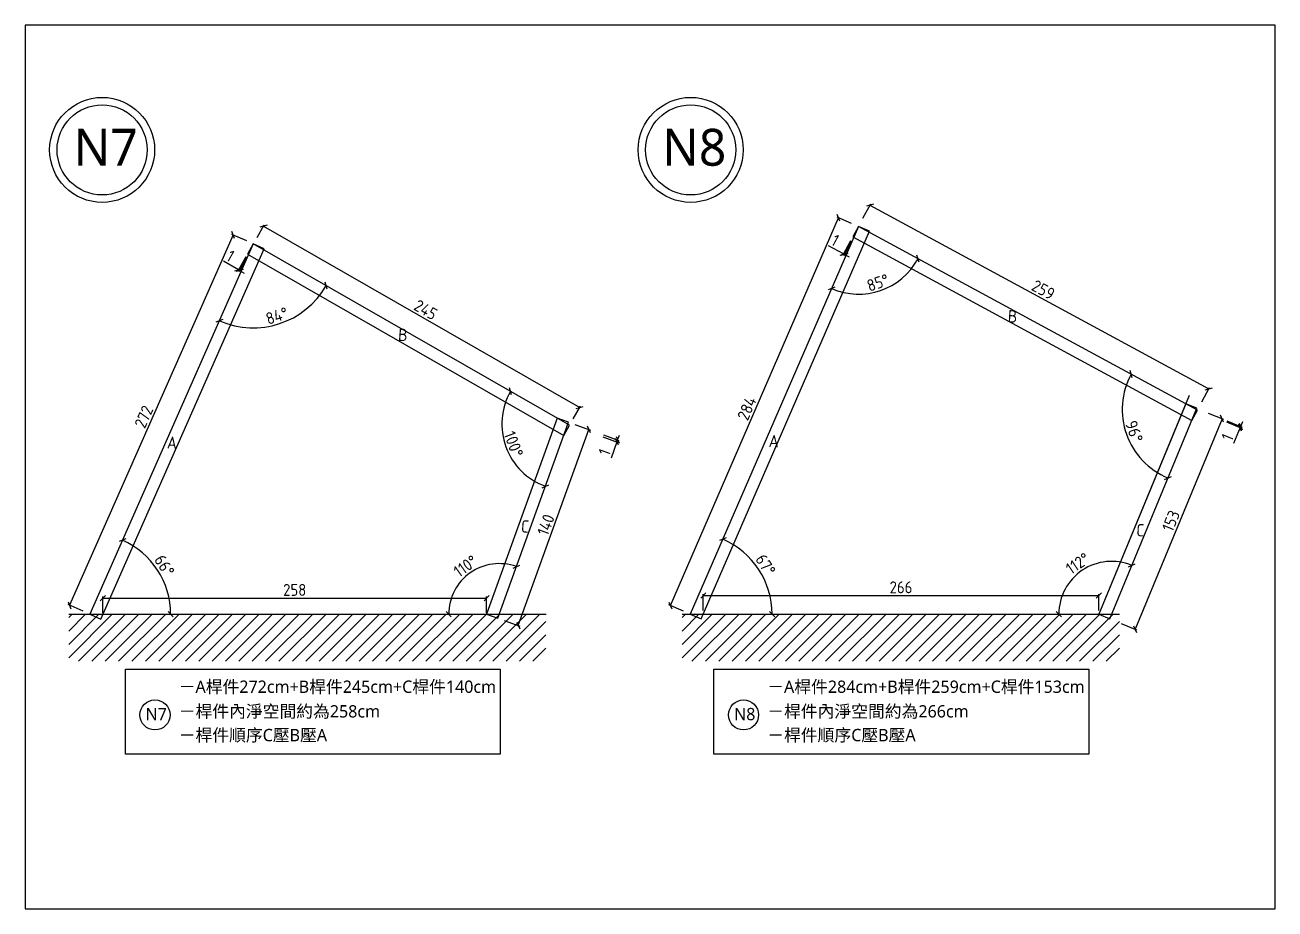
# Model space of a CAD drawing. Header units: centimetres. Extents: x -6116 to 16873, y -2889 to 4505.
# Drawn here: x 2927 to 3767, y 550 to 1144 of the extents above; entities that cross this region are included whole.
import ezdxf

# ---------------------------------------------------------------- set-up
doc = ezdxf.new("R2010")
doc.units = ezdxf.units.CM
for name, color, linetype in [('5', 5, 'Continuous'), ('D_wood木做櫃', 30, 'Continuous'), ('frame圖框', 34, 'Continuous'), ('hatch填實', 8, 'Continuous'), ('planting植栽', 95, 'Continuous')]:
    doc.layers.add(name, color=color, linetype=linetype)
doc.styles.get("Standard").update_dxf_attribs({"font": 'ISOCP.SHX', "bigfont": 'CHINESET.SHX'})
doc.dimstyles.new('AM_ISO', dxfattribs={"dimtxt": 3.5, "dimasz": 3.5, "dimexe": 1, "dimexo": 1, "dimgap": 1.5, "dimtad": 1, "dimdec": 0, "dimdsep": 46, "dimtxsty": 'Standard', "dimcen": 0, "dimclrd": 256, "dimclre": 256, "dimclrt": 2, "dimadec": 0, "dimazin": 2, "dimtp": 0.1, "dimtm": 0.1, "dimtfac": 0.71, "dimtdec": 0, "dimtmove": 0, "dimatfit": 3, "dimfxl": 1, "dimlwd": -1, "dimlwe": -1, "dimarcsym": 1})

# ---------------------------------------------------------------- blocks, each defined once
blk = doc.blocks.new('_Oblique')
at = {"color": 0, "linetype": 'ByBlock', "lineweight": -2}
blk.add_line((-0.5, -0.5), (0.5, 0.5), dxfattribs=at)
blk = doc.blocks.new('*D107')
at = {"layer": 'DEFPOINTS', "color": 0, "transparency": 16777216}
for p in [(3487, 1008.89), (3487, 1008.89), (3490.88, 963.54), (3689.23, 899.33), (3373.99, 748.34)]:
    blk.add_point(p, dxfattribs=at)
at = {"layer": 'hatch填實', "linetype": 'ByBlock', "transparency": 16777216}
blk.add_arc((3487, 1008.89), 45.51, 246.55283, 331.55283, dxfattribs=at)
at = {"layer": 'hatch填實', "transparency": 16777216, "xscale": 3.5, "yscale": 3.5, "zscale": 3.5}
for p, rotation in [((3527.02, 987.21), 61.55283289273043), ((3468.89, 967.13), 156.5528328927646)]:
    blk.add_blockref('_Oblique', p, dxfattribs=dict(at, rotation=rotation))
at = {"layer": 'hatch填實', "transparency": 16777216, "insert": (3500.06, 971.06), "char_height": 8, "attachment_point": 5, "rotation": 19.05283}
blk.add_mtext('85°', dxfattribs=at)
blk = doc.blocks.new('_ArchTick')
at = {"color": 0, "linetype": 'ByBlock', "const_width": 0.15}
blk.add_lwpolyline([(-0.5, -0.5), (0.5, 0.5)], dxfattribs=at)
blk = doc.blocks.new('*D108')
at = {"layer": 'DEFPOINTS', "color": 0, "transparency": 16777216}
for p in [(3080.34, 997.15), (2956.86, 754.34), (2970.45, 748.34)]:
    blk.add_point(p, dxfattribs=at)
at = {"layer": 'hatch填實', "linetype": 'ByBlock', "transparency": 16777216}
for p, q in [((3066.74, 1003.16), (2956.86, 754.34)), ((3075.89, 999.12), (3065.82, 1003.56)), ((2966.01, 750.3), (2955.94, 754.75))]:
    blk.add_line(p, q, dxfattribs=at)
at = {"layer": 'hatch填實', "transparency": 16777216, "xscale": 3.5, "yscale": 3.5, "zscale": 3.5}
for p, rotation in [((3066.74, 1003.16), 66.17308590492519), ((2956.86, 754.34), 246.1730859049252)]:
    blk.add_blockref('_Oblique', p, dxfattribs=dict(at, rotation=rotation))
at = {"layer": 'hatch填實', "transparency": 16777216, "insert": (3006.77, 880.97), "char_height": 8, "attachment_point": 5, "rotation": 66.17309}
blk.add_mtext('272', dxfattribs=at)
blk = doc.blocks.new('*D109')
at = {"layer": 'DEFPOINTS', "color": 0, "transparency": 16777216}
for p in [(3080.34, 997.15), (3080.34, 997.15), (3084.44, 940.91), (3292.88, 875.3), (2970.45, 748.34)]:
    blk.add_point(p, dxfattribs=at)
at = {"layer": 'hatch填實', "linetype": 'ByBlock', "transparency": 16777216}
blk.add_arc((3080.34, 997.15), 56.39, 246.17309, 330.17309, dxfattribs=at)
at = {"layer": 'hatch填實', "transparency": 16777216, "xscale": 3.5, "yscale": 3.5, "zscale": 3.5}
for p, rotation in [((3129.26, 969.11), 60.17308590489108), ((3057.55, 945.57), 156.1730859049253)]:
    blk.add_blockref('_Oblique', p, dxfattribs=dict(at, rotation=rotation))
at = {"layer": 'hatch填實', "transparency": 16777216, "insert": (3096.21, 948.8), "char_height": 8, "attachment_point": 5, "rotation": 18.17309}
blk.add_mtext('84°', dxfattribs=at)
blk = doc.blocks.new('*D110')
at = {"layer": 'DEFPOINTS', "color": 0, "transparency": 16777216}
for p in [(3082.33, 1000.62), (3299.71, 887.21), (3294.87, 878.77)]:
    blk.add_point(p, dxfattribs=at)
at = {"layer": 'hatch填實', "linetype": 'ByBlock', "transparency": 16777216}
for p, q in [((3082.82, 1001.49), (3087.66, 1009.94)), ((3087.17, 1009.07), (3299.71, 887.21)), ((3295.37, 879.63), (3300.21, 888.08))]:
    blk.add_line(p, q, dxfattribs=at)
at = {"layer": 'hatch填實', "transparency": 16777216, "xscale": 3.5, "yscale": 3.5, "zscale": 3.5}
for p, rotation in [((3087.17, 1009.07), 150.1730859048909), ((3299.71, 887.21), 330.173085904891)]:
    blk.add_blockref('_Oblique', p, dxfattribs=dict(at, rotation=rotation))
at = {"layer": 'hatch填實', "transparency": 16777216, "insert": (3196.17, 952.91), "char_height": 8, "attachment_point": 5, "rotation": 330.17309}
blk.add_mtext('245', dxfattribs=at)
blk = doc.blocks.new('*D111')
at = {"layer": 'DEFPOINTS', "color": 0, "transparency": 16777216}
for p in [(3080.34, 997.15), (3292.14, 877.32), (3292.88, 875.3), (3247.43, 873.29), (3244.95, 746.46)]:
    blk.add_point(p, dxfattribs=at)
at = {"layer": 'hatch填實', "linetype": 'ByBlock', "transparency": 16777216}
blk.add_arc((3291.66, 876), 44.31, 150.17309, 250.17309, dxfattribs=at)
at = {"layer": 'hatch填實', "transparency": 16777216, "xscale": 3.5, "yscale": 3.5, "zscale": 3.5}
for p, rotation in [((3253.21, 898.04), 60.17308590489105), ((3276.63, 834.31), 340.1730859049184)]:
    blk.add_blockref('_Oblique', p, dxfattribs=dict(at, rotation=rotation))
at = {"layer": 'hatch填實', "transparency": 16777216, "insert": (3255.22, 862.61), "char_height": 8, "attachment_point": 5, "rotation": 290.17309}
blk.add_mtext('100°', dxfattribs=at)
blk = doc.blocks.new('*D112')
at = {"layer": 'DEFPOINTS', "color": 0, "transparency": 16777216}
for p in [(3473.57, 1014.71), (3483.33, 1010.48), (3370.32, 749.93)]:
    blk.add_point(p, dxfattribs=at)
at = {"layer": 'hatch填實', "linetype": 'ByBlock', "transparency": 16777216}
for p, q in [((3360.57, 754.16), (3473.57, 1014.71)), ((3482.41, 1010.88), (3472.66, 1015.11)), ((3369.41, 750.33), (3359.65, 754.56))]:
    blk.add_line(p, q, dxfattribs=at)
at = {"layer": 'hatch填實', "transparency": 16777216, "xscale": 3.5, "yscale": 3.5, "zscale": 3.5}
for p, rotation in [((3473.57, 1014.71), 66.55283289276451), ((3360.57, 754.16), 246.5528328927645)]:
    blk.add_blockref('_Oblique', p, dxfattribs=dict(at, rotation=rotation))
at = {"layer": 'hatch填實', "transparency": 16777216, "insert": (3412.02, 886.62), "char_height": 8, "attachment_point": 5, "rotation": 66.55283}
blk.add_mtext('284', dxfattribs=at)
blk = doc.blocks.new('*D113')
at = {"layer": 'DEFPOINTS', "color": 0, "transparency": 16777216}
for p in [(3488.9, 1012.4), (3722.46, 899.79), (3716.63, 889.03)]:
    blk.add_point(p, dxfattribs=at)
at = {"layer": 'hatch填實', "linetype": 'ByBlock', "transparency": 16777216}
for p, q in [((3489.97, 1014.37), (3495.21, 1024.04)), ((3494.73, 1023.16), (3722.46, 899.79)), ((3717.7, 890.99), (3722.94, 900.67))]:
    blk.add_line(p, q, dxfattribs=at)
at = {"layer": 'hatch填實', "transparency": 16777216, "xscale": 3.5, "yscale": 3.5, "zscale": 3.5}
for p, rotation in [((3494.73, 1023.16), 151.5528328927349), ((3722.46, 899.79), 331.5528328927349)]:
    blk.add_blockref('_Oblique', p, dxfattribs=dict(at, rotation=rotation))
at = {"layer": 'hatch填實', "transparency": 16777216, "insert": (3611.22, 966.31), "char_height": 8, "attachment_point": 5, "rotation": 331.55283}
blk.add_mtext('259', dxfattribs=at)
blk = doc.blocks.new('*D114')
at = {"layer": 'DEFPOINTS', "color": 0, "transparency": 16777216}
for p in [(3487, 1008.89), (3664.29, 882.83), (3714.31, 886.69), (3714.73, 885.51), (3655.89, 745.28)]:
    blk.add_point(p, dxfattribs=at)
at = {"layer": 'hatch填實', "linetype": 'ByBlock', "transparency": 16777216}
blk.add_arc((3713.99, 885.91), 49.79, 151.55283, 247.55283, dxfattribs=at)
at = {"layer": 'hatch填實', "transparency": 16777216, "xscale": 3.5, "yscale": 3.5, "zscale": 3.5}
for p, rotation in [((3670.21, 909.63), 61.55283289273495), ((3694.97, 839.89), 337.5528328927648)]:
    blk.add_blockref('_Oblique', p, dxfattribs=dict(at, rotation=rotation))
at = {"layer": 'hatch填實', "transparency": 16777216, "insert": (3672.25, 871.09), "char_height": 8, "attachment_point": 5, "rotation": 289.55283}
blk.add_mtext('96°', dxfattribs=at)
blk = doc.blocks.new('*D115')
at = {"layer": 'DEFPOINTS', "color": 0, "transparency": 16777216}
for p in [(3714.31, 886.69), (3655.89, 745.28), (3672.87, 738.27)]:
    blk.add_point(p, dxfattribs=at)
at = {"layer": 'hatch填實', "linetype": 'ByBlock', "transparency": 16777216}
for p, q in [((3722.04, 883.49), (3732.21, 879.29)), ((3731.29, 879.68), (3672.87, 738.27)), ((3663.62, 742.09), (3673.79, 737.89))]:
    blk.add_line(p, q, dxfattribs=at)
at = {"layer": 'hatch填實', "transparency": 16777216, "xscale": 3.5, "yscale": 3.5, "zscale": 3.5}
for p, rotation in [((3731.29, 879.68), 67.5528328927647), ((3672.87, 738.27), 247.5528328927647)]:
    blk.add_blockref('_Oblique', p, dxfattribs=dict(at, rotation=rotation))
at = {"layer": 'hatch填實', "transparency": 16777216, "insert": (3696.99, 811.07), "char_height": 8, "attachment_point": 5, "rotation": 67.55283}
blk.add_mtext('153', dxfattribs=at)
blk = doc.blocks.new('*D116')
at = {"layer": 'DEFPOINTS', "color": 0, "transparency": 16777216}
for p in [(3714.31, 886.69), (3647.94, 782.63), (3373.99, 748.34), (3657.15, 748.34), (3655.89, 745.28)]:
    blk.add_point(p, dxfattribs=at)
at = {"layer": 'hatch填實', "linetype": 'ByBlock', "transparency": 16777216}
blk.add_arc((3657.15, 748.34), 35.51, 67.55283, 180, dxfattribs=at)
at = {"layer": 'hatch填實', "transparency": 16777216, "xscale": 3.5, "yscale": 3.5, "zscale": 3.5}
for p, rotation in [((3670.71, 781.15), 337.5528328927647), ((3621.64, 748.34), 270)]:
    blk.add_blockref('_Oblique', p, dxfattribs=dict(at, rotation=rotation))
at = {"layer": 'hatch填實', "transparency": 16777216, "insert": (3634.35, 782.42), "char_height": 8, "attachment_point": 5, "rotation": 33.77642}
blk.add_mtext('112°', dxfattribs=at)
blk = doc.blocks.new('*D117')
at = {"layer": 'DEFPOINTS', "color": 0, "transparency": 16777216}
for p in [(3487, 1008.89), (3424.87, 769.08), (3373.99, 748.34), (3373.99, 748.34), (3657.15, 748.34)]:
    blk.add_point(p, dxfattribs=at)
at = {"layer": 'hatch填實', "linetype": 'ByBlock', "transparency": 16777216}
blk.add_arc((3373.99, 748.34), 54.94, 0, 66.55283, dxfattribs=at)
at = {"layer": 'hatch填實', "transparency": 16777216, "xscale": 3.5, "yscale": 3.5, "zscale": 3.5}
for p, rotation in [((3395.86, 798.74), 156.5528328927646), ((3428.94, 748.34), 270.0000000000001)]:
    blk.add_blockref('_Oblique', p, dxfattribs=dict(at, rotation=rotation))
at = {"layer": 'hatch填實', "transparency": 16777216, "insert": (3424.53, 781.5), "char_height": 8, "attachment_point": 5, "rotation": 303.27642}
blk.add_mtext('67°', dxfattribs=at)
blk = doc.blocks.new('*D147')
at = {"layer": 'DEFPOINTS', "color": 0, "transparency": 16777216}
for p in [(3292.14, 877.32), (3305.87, 872.37), (3244.65, 745.62)]:
    blk.add_point(p, dxfattribs=at)
at = {"layer": 'hatch填實', "linetype": 'ByBlock', "transparency": 16777216}
for p, q in [((3296.46, 875.76), (3306.81, 872.03)), ((3258.39, 740.67), (3305.87, 872.37)), ((3248.98, 744.06), (3259.33, 740.33))]:
    blk.add_line(p, q, dxfattribs=at)
at = {"layer": 'hatch填實', "transparency": 16777216, "xscale": 3.5, "yscale": 3.5, "zscale": 3.5}
for p, rotation in [((3305.87, 872.37), 70.1730859049214), ((3258.39, 740.67), 250.1730859049214)]:
    blk.add_blockref('_Oblique', p, dxfattribs=dict(at, rotation=rotation))
at = {"layer": 'hatch填實', "transparency": 16777216, "insert": (3276.95, 808.39), "char_height": 8, "attachment_point": 5, "rotation": 70.17309}
blk.add_mtext('140', dxfattribs=at)
blk = doc.blocks.new('*D148')
at = {"layer": 'DEFPOINTS', "color": 0, "transparency": 16777216}
for p in [(3292.14, 877.32), (3235.82, 780.87), (2956.27, 748.34), (3277.07, 748.34), (3244.65, 745.62)]:
    blk.add_point(p, dxfattribs=at)
at = {"layer": 'hatch填實', "linetype": 'ByBlock', "transparency": 16777216}
blk.add_arc((3245.63, 748.34), 33.98, 70.17309, 180, dxfattribs=at)
at = {"layer": 'hatch填實', "transparency": 16777216, "xscale": 3.5, "yscale": 3.5, "zscale": 3.5}
for p, rotation in [((3257.15, 780.3), 340.1730859049214), ((3211.65, 748.34), 270)]:
    blk.add_blockref('_Oblique', p, dxfattribs=dict(at, rotation=rotation))
at = {"layer": 'hatch填實', "transparency": 16777216, "insert": (3222.94, 780.64), "char_height": 8, "attachment_point": 5, "rotation": 35.08654}
blk.add_mtext('110°', dxfattribs=at)
blk = doc.blocks.new('*D149')
at = {"layer": 'DEFPOINTS', "color": 0, "transparency": 16777216}
for p in [(3080.34, 997.15), (3020.8, 768.74), (2956.27, 748.34), (2970.45, 748.34), (3277.07, 748.34)]:
    blk.add_point(p, dxfattribs=at)
at = {"layer": 'hatch填實', "linetype": 'ByBlock', "transparency": 16777216}
blk.add_arc((2970.45, 748.34), 54.33, 360, 66.17309, dxfattribs=at)
at = {"layer": 'hatch填實', "transparency": 16777216, "xscale": 3.5, "yscale": 3.5, "zscale": 3.5}
for p, rotation in [((2992.4, 798.03), 156.1730859049252), ((3024.78, 748.34), 269.9999999999999)]:
    blk.add_blockref('_Oblique', p, dxfattribs=dict(at, rotation=rotation))
at = {"layer": 'hatch填實', "transparency": 16777216, "insert": (3020.58, 781), "char_height": 8, "attachment_point": 5, "rotation": 303.08654}
blk.add_mtext('66°', dxfattribs=at)
blk = doc.blocks.new('*D150')
at = {"layer": 'DEFPOINTS', "color": 0, "transparency": 16777216}
for p in [(3237.12, 759.15), (2979.2, 748.34), (3237.12, 748.34)]:
    blk.add_point(p, dxfattribs=at)
at = {"layer": 'hatch填實', "linetype": 'ByBlock', "transparency": 16777216}
for p, q in [((2979.2, 749.34), (2979.2, 760.15)), ((2979.2, 759.15), (3237.12, 759.15)), ((3237.12, 749.34), (3237.12, 760.15))]:
    blk.add_line(p, q, dxfattribs=at)
at = {"layer": 'hatch填實', "transparency": 16777216, "xscale": 3.5, "yscale": 3.5, "zscale": 3.5, "rotation": 180}
blk.add_blockref('_Oblique', (2979.2, 759.15), dxfattribs=at)
at = {"layer": 'hatch填實', "transparency": 16777216, "xscale": 3.5, "yscale": 3.5, "zscale": 3.5}
blk.add_blockref('_Oblique', (3237.12, 759.15), dxfattribs=at)
at = {"layer": 'hatch填實', "transparency": 16777216, "insert": (3108.16, 764.65), "char_height": 8, "attachment_point": 5}
blk.add_mtext('258', dxfattribs=at)
blk = doc.blocks.new('*D160')
at = {"layer": 'DEFPOINTS', "color": 0, "transparency": 16777216}
for p in [(3648.49, 760.89), (3382.71, 748.34), (3648.49, 748.34)]:
    blk.add_point(p, dxfattribs=at)
at = {"layer": 'hatch填實', "linetype": 'ByBlock', "transparency": 16777216}
for p, q in [((3382.71, 750.89), (3382.71, 761.89)), ((3382.71, 760.89), (3648.49, 760.89)), ((3648.49, 750.89), (3648.49, 761.89))]:
    blk.add_line(p, q, dxfattribs=at)
at = {"layer": 'hatch填實', "transparency": 16777216, "xscale": 3.5, "yscale": 3.5, "zscale": 3.5, "rotation": 180}
blk.add_blockref('_Oblique', (3382.71, 760.89), dxfattribs=at)
at = {"layer": 'hatch填實', "transparency": 16777216, "xscale": 3.5, "yscale": 3.5, "zscale": 3.5}
blk.add_blockref('_Oblique', (3648.49, 760.89), dxfattribs=at)
at = {"layer": 'hatch填實', "transparency": 16777216, "insert": (3515.6, 766.39), "char_height": 8, "attachment_point": 5}
blk.add_mtext('266', dxfattribs=at)
blk = doc.blocks.new('*D210')
at = {"layer": 'DEFPOINTS', "color": 0, "transparency": 16777216}
for p in [(3076.36, 990.21), (3077.09, 989.8), (3070.34, 979.71)]:
    blk.add_point(p, dxfattribs=at)
at = {"layer": 'hatch填實', "linetype": 'ByBlock', "transparency": 16777216}
for p, q in [((3070.34, 979.71), (3060.27, 985.48)), ((3075.31, 988.39), (3069.84, 978.84)), ((3076.04, 987.97), (3070.57, 978.43)), ((3071.06, 979.29), (3070.34, 979.71)), ((3071.06, 979.29), (3074.1, 977.55))]:
    blk.add_line(p, q, dxfattribs=at)
at = {"layer": 'hatch填實', "transparency": 16777216, "xscale": 3.5, "yscale": 3.5, "zscale": 3.5}
for p, rotation in [((3070.34, 979.71), 330.1730859048907), ((3071.06, 979.29), 150.1730859048907)]:
    blk.add_blockref('_Oblique', p, dxfattribs=dict(at, rotation=rotation))
at = {"layer": 'hatch填實', "transparency": 16777216, "insert": (3065, 989.11), "char_height": 8, "attachment_point": 5, "rotation": 330.17309}
blk.add_mtext('1', dxfattribs=at)
blk = doc.blocks.new('*D211')
at = {"layer": 'DEFPOINTS', "color": 0, "transparency": 16777216}
for p in [(3291.66, 876), (3292.14, 877.32), (3324.63, 864.11)]:
    blk.add_point(p, dxfattribs=at)
at = {"layer": 'hatch填實', "linetype": 'ByBlock', "transparency": 16777216}
for p, q in [((3315.23, 867.5), (3325.57, 863.77)), ((3315.7, 868.83), (3326.05, 865.1)), ((3325.11, 865.44), (3324.63, 864.11)), ((3325.11, 865.44), (3326.3, 868.73)), ((3324.63, 864.11), (3320.7, 853.2))]:
    blk.add_line(p, q, dxfattribs=at)
at = {"layer": 'hatch填實', "transparency": 16777216, "xscale": 3.5, "yscale": 3.5, "zscale": 3.5}
for p, rotation in [((3324.63, 864.11), 70.1730859049206), ((3325.11, 865.44), 250.1730859049206)]:
    blk.add_blockref('_Oblique', p, dxfattribs=dict(at, rotation=rotation))
at = {"layer": 'hatch填實', "transparency": 16777216, "insert": (3316.31, 857.22), "char_height": 8, "attachment_point": 5, "rotation": 70.17309}
blk.add_mtext('1', dxfattribs=at)
blk = doc.blocks.new('*D212')
at = {"layer": 'DEFPOINTS', "color": 0, "transparency": 16777216}
for p in [(3483.19, 1001.85), (3483.8, 1001.52), (3476.97, 990.37)]:
    blk.add_point(p, dxfattribs=at)
at = {"layer": 'hatch填實', "linetype": 'ByBlock', "transparency": 16777216}
for p, q in [((3476.97, 990.37), (3466.77, 995.9)), ((3481.73, 999.16), (3476.49, 989.49)), ((3482.35, 998.83), (3477.11, 989.16)), ((3477.58, 990.04), (3476.97, 990.37)), ((3477.58, 990.04), (3480.66, 988.37))]:
    blk.add_line(p, q, dxfattribs=at)
at = {"layer": 'hatch填實', "transparency": 16777216, "xscale": 3.5, "yscale": 3.5, "zscale": 3.5}
for p, rotation in [((3476.97, 990.37), 331.5528328927327), ((3477.58, 990.04), 151.5528328927327)]:
    blk.add_blockref('_Oblique', p, dxfattribs=dict(at, rotation=rotation))
at = {"layer": 'hatch填實', "transparency": 16777216, "insert": (3471.41, 999.64), "char_height": 8, "attachment_point": 5, "rotation": 331.55283}
blk.add_mtext('1', dxfattribs=at)
blk = doc.blocks.new('*D213')
at = {"layer": 'DEFPOINTS', "color": 0, "transparency": 16777216}
for p in [(3713.99, 885.91), (3714.31, 886.69), (3743.54, 873.71)]:
    blk.add_point(p, dxfattribs=at)
at = {"layer": 'hatch填實', "linetype": 'ByBlock', "transparency": 16777216}
for p, q in [((3734.29, 877.52), (3744.46, 873.32)), ((3734.61, 878.3), (3744.78, 874.1)), ((3743.54, 873.71), (3739.11, 862.98)), ((3743.86, 874.48), (3743.54, 873.71)), ((3743.86, 874.48), (3745.19, 877.72))]:
    blk.add_line(p, q, dxfattribs=at)
at = {"layer": 'hatch填實', "transparency": 16777216, "xscale": 3.5, "yscale": 3.5, "zscale": 3.5}
for p, rotation in [((3743.54, 873.71), 67.55283289276687), ((3743.86, 874.48), 247.5528328927669)]:
    blk.add_blockref('_Oblique', p, dxfattribs=dict(at, rotation=rotation))
at = {"layer": 'hatch填實', "transparency": 16777216, "insert": (3734.9, 867.21), "char_height": 8, "attachment_point": 5, "rotation": 67.55283}
blk.add_mtext('1', dxfattribs=at)

msp = doc.modelspace()

# ---------------------------------------------------------------- hatches: boundary and pattern name
at = {"layer": 'planting植栽'}
h = msp.add_hatch(dxfattribs=at)
h.set_pattern_fill('ANSI31', color=256, scale=2)
h.set_pattern_definition([(45, (2609.814, 166.0846), (-4.49013, 4.49013), [])])
h.paths.add_polyline_path([(2956.26697, 748.33723), (3276.94745, 748.33723), (3276.94745, 716.71248), (2956.26697, 716.71248)])
h = msp.add_hatch(dxfattribs=at)
h.set_pattern_fill('ANSI31', color=256, scale=2)
h.set_pattern_definition([(45, (3022.062, 166.0846), (-4.49013, 4.49013), [])])
h.paths.add_polyline_path([(3368.51515, 748.33723), (3662.37297, 748.33723), (3662.37297, 716.71248), (3368.51515, 716.71248)])

# ---------------------------------------------------------------- linework, layer by layer
at = {"layer": '5', "linetype": 'ByBlock'}
for points in [[(2994.35463, 711.47202), (3246.30489, 711.47202), (3246.30489, 654.32227), (2994.35463, 654.32227)], [(3389.85525, 711.47202), (3641.80551, 711.47202), (3641.80551, 654.32227), (3389.85525, 654.32227)]]:
    msp.add_lwpolyline(points, close=True, dxfattribs=at)
for centre, radius in [((2978.74653, 1060.32668), 35.27331), ((3374.24715, 1060.32668), 35.27331), ((2978.74653, 1060.32668), 30.27331), ((3374.24715, 1060.32668), 30.27331), ((3014.25825, 680.63976), 10.0911), ((3409.75887, 680.63976), 10.0911)]:
    msp.add_circle(centre, radius, dxfattribs=at)
at = {"layer": 'D_wood木做櫃'}
for points in [[(3373.994, 748.33723), (3381.33342, 745.15401), (3494.33794, 1005.70338), (3486.99853, 1008.88661), (3373.994, 748.33723)], [(3710.91523, 878.47837), (3714.72602, 885.51243), (3486.99853, 1008.88661), (3483.18774, 1001.85255), (3710.91523, 878.47837)], [(2970.4546, 748.33723), (2977.77276, 745.10543), (3087.65397, 993.92288), (3080.33581, 997.15468), (2970.4546, 748.33723)], [(3288.90208, 868.35595), (3292.88113, 875.2962), (3080.33581, 997.15468), (3076.35676, 990.21442), (3288.90208, 868.35595)], [(3648.49371, 748.33723), (3655.88757, 745.28258), (3714.30777, 886.69008), (3706.91391, 889.74473), (3648.49371, 748.33723)], [(3237.12488, 748.33723), (3244.65065, 745.6238), (3292.13583, 877.32481), (3284.61006, 880.03825), (3237.12488, 748.33723)]]:
    msp.add_lwpolyline(points, dxfattribs=at)
at = {"layer": 'frame圖框'}
msp.add_lwpolyline([(2926.90447, 1144.24399), (2926.90447, 550.24399), (3766.90447, 550.24399), (3766.90447, 1144.24399)], close=True, dxfattribs=at)
at = {"layer": 'hatch填實'}
for p, q in [((3709.24868, 895.3961), (3648.49371, 748.33723)), ((3706.91391, 889.74473), (3651.16653, 754.80686)), ((3373.994, 748.33723), (3657.14955, 748.33723))]:
    msp.add_line(p, q, dxfattribs=at)
at = {"layer": 'planting植栽'}
for p, q in [((2956.26697, 748.33723), (3277.06598, 748.33723)), ((3368.51515, 748.33723), (3662.37297, 748.33723))]:
    msp.add_line(p, q, dxfattribs=at)

# ---------------------------------------------------------------- texts
at = {"layer": '5', "linetype": 'ByBlock', "attachment_point": 1}
for s, insert, char_height in [('{\\fMicrosoft JhengHei|b0|i0|c136|p34;N7}', (2959.62921, 1074.4927), 24.8271142), ('{\\fMicrosoft JhengHei|b0|i0|c136|p34;N8}', (3355.12983, 1074.4927), 24.8271142), ('{\\fMicrosoft JhengHei|b0|i0|c136|p34;－A桿件272cm+B桿件245cm+C桿件140cm}', (3030.17904, 703.74622), 8.2757047), ('{\\fMicrosoft JhengHei|b0|i0|c136|p34;－A桿件284cm+B桿件259cm+C桿件153cm}', (3425.67966, 703.74622), 8.2757047), ('{\\fMicrosoft JhengHei|b0|i0|c136|p34;－桿件內淨空間約為258cm}', (3030.17904, 687.21155), 8.2757047), ('{\\fMicrosoft JhengHei|b0|i0|c136|p34;－桿件內淨空間約為266cm}', (3425.67966, 687.21155), 8.2757047), ('{\\fMicrosoft JhengHei|b0|i0|c136|p34;－桿件順序C壓B壓A}', (3030.17904, 671.24988), 8.2757047), ('{\\fMicrosoft JhengHei|b0|i0|c136|p34;－桿件順序C壓B壓A}', (3425.67966, 671.24988), 8.2757047)]:
    msp.add_mtext(s, dxfattribs=dict(at, insert=insert, char_height=char_height))
at = {"layer": '5', "linetype": 'ByBlock', "char_height": 8.2757, "attachment_point": 1}
for s, insert, rotation in [('B', (3587.61679, 952.72024), 357.21591266), ('B', (3178.01425, 940.35813), 355.83616567), ('A', (3022.71846, 867.94471), 355.83616567), ('A', (3426.97896, 868.99263), 357.21591266), ('C', (3260.5835, 811.63196), 355.83616567), ('C', (3673.95402, 809.04295), 357.21591266)]:
    msp.add_mtext(s, dxfattribs=dict(at, insert=insert, rotation=rotation))
at = {"layer": '5', "linetype": 'ByBlock', "char_height": 8.2757047, "width": 13.3778984, "attachment_point": 1}
for s, insert in [('{\\fMicrosoft JhengHei|b0|i0|c136|p34;N7}', (3007.88581, 685.36177)), ('{\\fMicrosoft JhengHei|b0|i0|c136|p34;N8}', (3403.38644, 685.36177))]:
    msp.add_mtext(s, dxfattribs=dict(at, insert=insert))

# ---------------------------------------------------------------- dimensions: what is measured, and where the dimension line sits
at = {"layer": 'hatch填實'}
for p1, p2, distance, picture, middle in [((3370.32429, 749.92885), (3483.32882, 1010.47822), 10.63303, '*D112', (3412.02494, 886.62323)), ((3488.90392, 1012.40364), (3716.63141, 889.02945), 12.23441, '*D113', (3611.2158, 966.31034)), ((3082.32534, 1000.6248), (3294.87066, 878.76633), 9.73184, '*D110', (3196.17443, 952.91036)), ((3080.33581, 997.15468), (2970.4546, 748.33723), -14.86329, '*D108', (3006.76676, 880.97253)), ((3483.80314, 1001.51915), (3483.18774, 1001.85255), 13.05946, '*D212', (3471.40971, 999.63588)), ((3077.08621, 989.79621), (3076.35676, 990.21442), 12.10659, '*D210', (3065.00272, 989.10864)), ((3714.30777, 886.69008), (3655.88757, 745.28258), 18.3698, '*D115', (3696.99235, 811.07224)), ((3714.30777, 886.69008), (3713.98671, 885.91296), 31.97123, '*D213', (3734.90124, 867.21005)), ((3244.65065, 745.6238), (3292.13583, 877.32481), -14.60082, '*D147', (3276.95458, 808.38749)), ((3292.13583, 877.32481), (3291.65738, 875.99781), 35.05425, '*D211', (3316.30533, 857.2249))]:
    dim = msp.add_aligned_dim(p1=p1, p2=p2, distance=distance, dimstyle='AM_ISO', override={"dimtxt": 8, "dimblk": 'Oblique', "dimclrt": 256, "dimtdec": 2, "dimldrblk": 'ArchTick', "dimfxl": 10, "dimfxlon": 1}, dxfattribs=at)
    dim.commit()
    dim.dimension.update_dxf_attribs({"geometry": picture, "text_midpoint": middle})
for base, line1, line2, picture, middle in [((3490.87531, 963.5372), ((3486.99853, 1008.88661), (3373.994, 748.33723)), ((3689.22757, 899.32652), (3486.99853, 1008.88661)), '*D107', (3500.06096, 971.06389)), ((3424.86889, 769.08261), ((3373.994, 748.33723), (3657.14955, 748.33723)), ((3486.99853, 1008.88661), (3373.994, 748.33723)), '*D117', (3424.52554, 781.50049)), ((3664.29049, 882.82741), ((3655.88757, 745.28258), (3714.30777, 886.69008)), ((3714.72602, 885.51243), (3486.99853, 1008.88661)), '*D114', (3672.24897, 871.08952)), ((3020.80498, 768.73911), ((2956.26697, 748.33723), (3277.06598, 748.33723)), ((3080.33581, 997.15468), (2970.4546, 748.33723)), '*D149', (3020.58027, 780.99697)), ((3084.43946, 940.91189), ((3080.33581, 997.15468), (2970.4546, 748.33723)), ((3292.88113, 875.2962), (3080.33581, 997.15468)), '*D109', (3096.20854, 948.80096)), ((3247.42685, 873.28759), ((3244.95275, 746.46168), (3292.13583, 877.32481)), ((3292.88113, 875.2962), (3080.33581, 997.15468)), '*D111', (3255.2249, 862.6127)), ((3647.93896, 782.62729), ((3373.994, 748.33723), (3657.14955, 748.33723)), ((3655.88757, 745.28258), (3714.30777, 886.69008)), '*D116', (3634.35194, 782.42224)), ((3235.81926, 780.86545), ((2956.26697, 748.33723), (3277.06598, 748.33723)), ((3244.65065, 745.6238), (3292.13583, 877.32481)), '*D148', (3222.93812, 780.63921))]:
    dim = msp.add_angular_dim_2l(base=base, line1=line1, line2=line2, dimstyle='AM_ISO', override={"dimtxt": 8, "dimblk": 'Oblique', "dimclrt": 256, "dimtdec": 2, "dimldrblk": 'ArchTick', "dimfxl": 10, "dimfxlon": 1}, dxfattribs=at)
    dim.commit()
    dim.dimension.update_dxf_attribs({"geometry": picture, "text_midpoint": middle})
for base, p1, p2, text, picture, middle in [((3237.12488, 759.15106), (2979.19997, 748.33723), (3237.12488, 748.33723), '258', '*D150', (3108.16242, 764.65185)), ((3648.49371, 760.88965), (3382.71403, 748.33723), (3648.49371, 748.33723), '266', '*D160', (3515.60387, 766.39043))]:
    dim = msp.add_linear_dim(base=base, p1=p1, p2=p2, text=text, dimstyle='AM_ISO', override={"dimtxt": 8, "dimblk": 'Oblique', "dimclrt": 256, "dimtdec": 2, "dimldrblk": 'ArchTick', "dimfxl": 10, "dimfxlon": 1}, dxfattribs=at)
    dim.commit()
    dim.dimension.update_dxf_attribs({"geometry": picture, "text_midpoint": middle})

doc.saveas('drawing.dxf')
